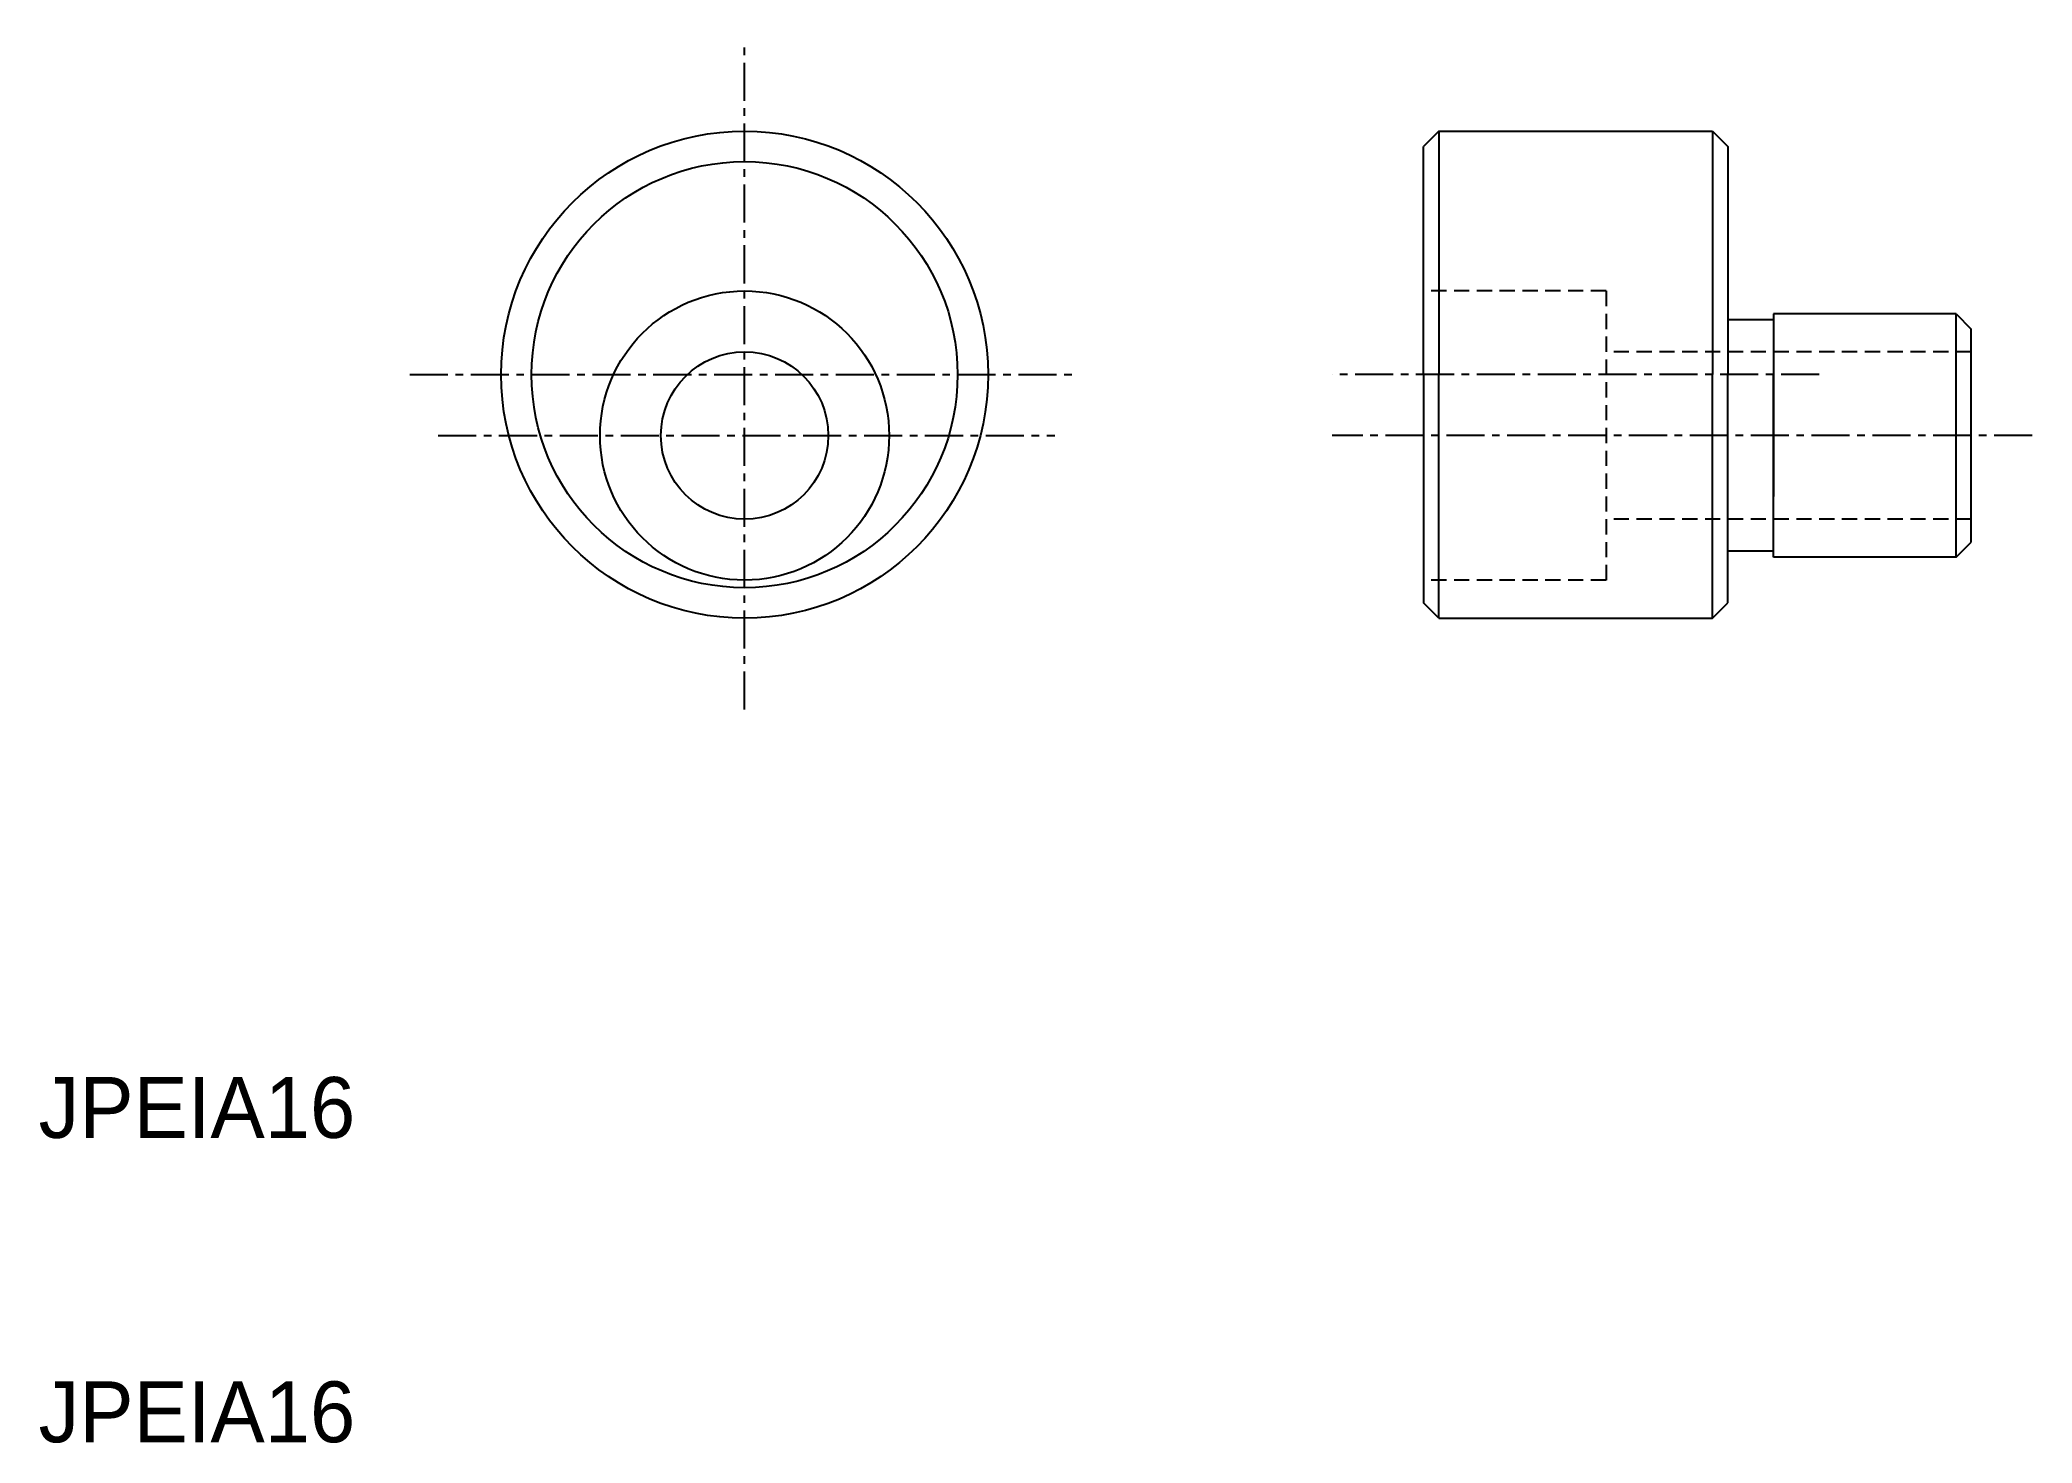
# Model space of a CAD drawing. Extents: x -183.6 to -118.2, y 54.4 to 100.5.
import ezdxf

# ---------------------------------------------------------------- set-up
doc = ezdxf.new("R2010")
doc.units = 0
doc.linetypes.add('CENTER', pattern=[2, 1.25, -0.25, 0.25, -0.25])
doc.linetypes.add('DASHED', pattern=[0.75, 0.5, -0.25])
doc.layers.get('0').update_dxf_attribs({"linetype": 'CONTINUOUS'})
doc.layers.add('CENTER', color=1, linetype='CENTER')

msp = doc.modelspace()

# ---------------------------------------------------------------- linework, layer by layer
at = {"color": 7, "linetype": 'CONTINUOUS'}
for p, q in [((-137.663, 97.49), (-138.163, 96.99)), ((-138.163, 89.49), (-138.163, 96.99)), ((-137.663, 97.49), (-128.663, 97.49)), ((-137.663, 97.49), (-137.663, 89.49)), ((-128.663, 97.49), (-128.663, 89.49)), ((-128.663, 97.49), (-128.163, 96.99)), ((-128.163, 96.99), (-128.163, 89.49)), ((-126.663, 91.29), (-128.163, 91.29)), ((-120.663, 91.49), (-126.663, 91.49)), ((-126.663, 91.49), (-126.663, 85.49)), ((-120.663, 91.49), (-120.163, 90.99)), ((-120.663, 83.49), (-120.663, 91.49)), ((-120.163, 83.99), (-120.163, 90.99)), ((-138.163, 89.49), (-138.163, 81.99)), ((-137.663, 81.49), (-137.663, 89.49)), ((-128.663, 81.49), (-128.663, 89.49)), ((-128.163, 81.99), (-128.163, 89.49)), ((-126.663, 83.49), (-126.663, 89.49)), ((-120.663, 83.49), (-120.163, 83.99)), ((-126.663, 83.69), (-128.163, 83.69)), ((-120.663, 83.49), (-126.663, 83.49)), ((-137.663, 81.49), (-138.163, 81.99)), ((-128.663, 81.49), (-128.163, 81.99)), ((-137.663, 81.49), (-128.663, 81.49))]:
    msp.add_line(p, q, dxfattribs=at)
at = {"color": 3, "linetype": 'DASHED'}
for p, q in [((-132.163, 92.24), (-138.163, 92.24)), ((-132.163, 92.24), (-132.163, 82.74)), ((-120.163, 90.24), (-132.163, 90.24)), ((-120.163, 84.74), (-132.163, 84.74)), ((-132.163, 82.74), (-138.163, 82.74))]:
    msp.add_line(p, q, dxfattribs=at)
at = {"color": 7, "linetype": 'CONTINUOUS'}
for centre, radius in [((-160.477, 89.49), 8), ((-160.477, 89.49), 7), ((-160.477, 87.49), 4.75), ((-160.477, 87.49), 2.75)]:
    msp.add_circle(centre, radius, dxfattribs=at)
at = {"layer": 'CENTER', "color": 1, "linetype": 'CENTER'}
for p, q in [((-160.477, 78.49), (-160.477, 100.49)), ((-171.477, 89.49), (-149.477, 89.49)), ((-125.163, 89.49), (-141.163, 89.49)), ((-170.549, 87.49), (-150.279, 87.49)), ((-118.163, 87.49), (-141.163, 87.49))]:
    msp.add_line(p, q, dxfattribs=at)

# ---------------------------------------------------------------- texts
at = {"color": 7, "linetype": 'CONTINUOUS'}
for p in [(-183.679, 64.415), (-183.679, 54.415)]:
    msp.add_text('JPEIA16', height=2, dxfattribs=at).set_placement(p)

doc.saveas('drawing.dxf')
